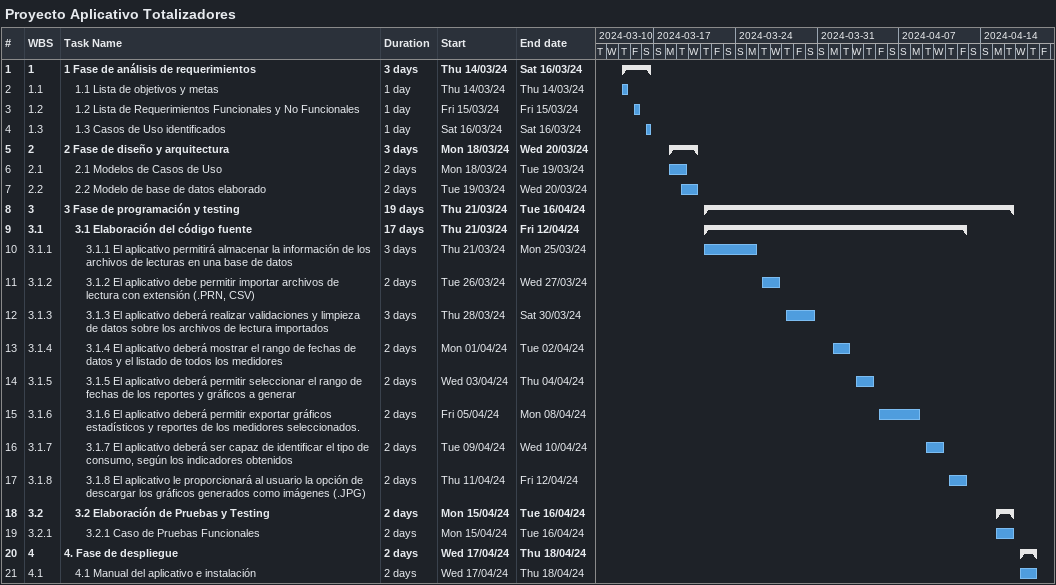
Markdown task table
Proyecto Aplicativo Totalizadores

| ID | WBS | Task | Duration | Start | Finish |
|---|---|---|---|---|---|
| 1 | 1 | **1 Fase de análisis de requerimientos** | 3d | 2024-03-14 | 2024-03-16 |
| 2 | 1.1 | 1.1 Lista de objetivos y metas | 1d | 2024-03-14 | 2024-03-14 |
| 3 | 1.2 | 1.2 Lista de Requerimientos Funcionales y No Funcionales | 1d | 2024-03-15 | 2024-03-15 |
| 4 | 1.3 | 1.3 Casos de Uso identificados | 1d | 2024-03-16 | 2024-03-16 |
| 5 | 2 | **2 Fase de diseño y arquitectura** | 3d | 2024-03-18 | 2024-03-20 |
| 6 | 2.1 | 2.1 Modelos de Casos de Uso | 2d | 2024-03-18 | 2024-03-19 |
| 7 | 2.2 | 2.2 Modelo de base de datos elaborado | 2d | 2024-03-19 | 2024-03-20 |
| 8 | 3 | **3 Fase de programación y testing** | 19d | 2024-03-21 | 2024-04-16 |
| 9 | 3.1 | **3.1 Elaboración del código fuente** | 17d | 2024-03-21 | 2024-04-12 |
| 10 | 3.1.1 | 3.1.1 El aplicativo permitirá almacenar la información de los archivos de lecturas en una base de datos | 3d | 2024-03-21 | 2024-03-25 |
| 11 | 3.1.2 | 3.1.2 El aplicativo debe permitir importar archivos de lectura con extensión (.PRN, CSV) | 2d | 2024-03-26 | 2024-03-27 |
| 12 | 3.1.3 | 3.1.3 El aplicativo deberá realizar validaciones y limpieza de datos sobre los archivos de lectura importados | 3d | 2024-03-28 | 2024-03-30 |
| 13 | 3.1.4 | 3.1.4 El aplicativo deberá mostrar el rango de fechas de datos y el listado de todos los medidores | 2d | 2024-04-01 | 2024-04-02 |
| 14 | 3.1.5 | 3.1.5 El aplicativo deberá permitir seleccionar el rango de fechas de los reportes y gráficos a generar | 2d | 2024-04-03 | 2024-04-04 |
| 15 | 3.1.6 | 3.1.6 El aplicativo deberá permitir exportar gráficos estadísticos y reportes de los medidores seleccionados. | 2d | 2024-04-05 | 2024-04-08 |
| 16 | 3.1.7 | 3.1.7 El aplicativo deberá ser capaz de identificar el tipo de consumo, según los indicadores obtenidos | 2d | 2024-04-09 | 2024-04-10 |
| 17 | 3.1.8 | 3.1.8 El aplicativo le proporcionará al usuario la opción de descargar los gráficos generados como imágenes (.JPG) | 2d | 2024-04-11 | 2024-04-12 |
| 18 | 3.2 | **3.2 Elaboración de Pruebas y Testing** | 2d | 2024-04-15 | 2024-04-16 |
| 19 | 3.2.1 | 3.2.1 Caso de Pruebas Funcionales | 2d | 2024-04-15 | 2024-04-16 |
| 20 | 4 | **4. Fase de despliegue** | 2d | 2024-04-17 | 2024-04-18 |
| 21 | 4.1 | 4.1 Manual del aplicativo e instalación | 2d | 2024-04-17 | 2024-04-18 |
